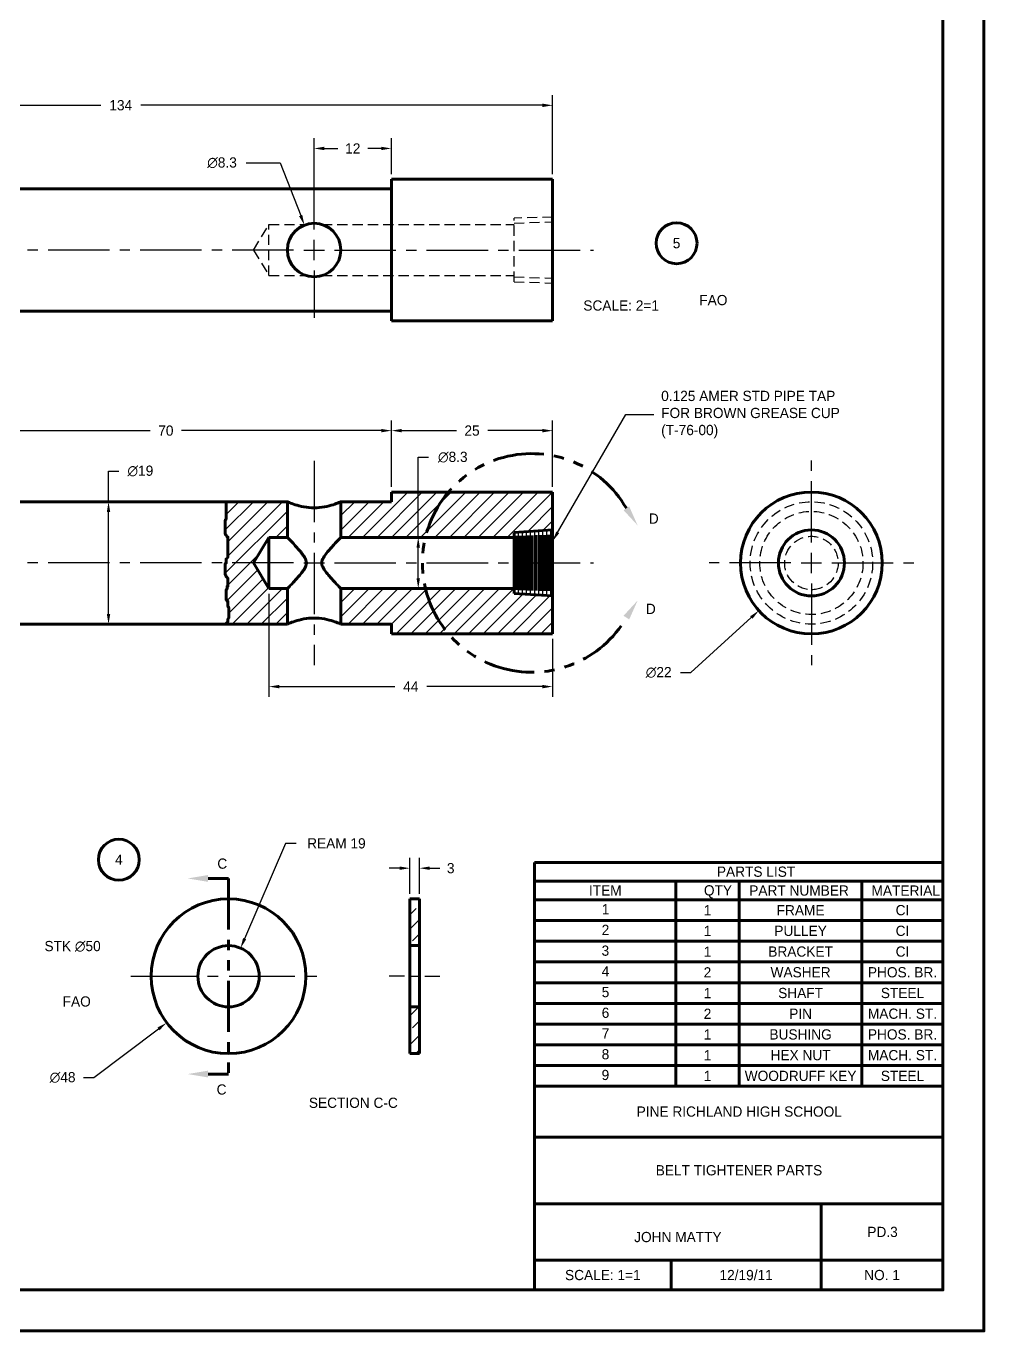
# Model space of a CAD drawing. Header units: millimetres. Extents: x -51 to 863, y 13 to 623.
# Drawn here: x 566.1 to 863.3, y 13 to 417.8 of the extents above; entities that cross this region are included whole.
import ezdxf

# ---------------------------------------------------------------- set-up
doc = ezdxf.new("R2010")
doc.units = ezdxf.units.MM
doc.header["$LTSCALE"] = 25.4
for name, pattern in [('CENTER2', [1.125, 0.75, -0.125, 0.125, -0.125]), ('HIDDEN2', [0.1875, 0.125, -0.0625]), ('PHANTOM2', [1.25, 0.625, -0.125, 0.125, -0.125, 0.125, -0.125])]:
    doc.linetypes.add(name, pattern=pattern)
for name, color, linetype, lineweight in [('BORDER', 6, 'Continuous', 80), ('CENTER', 2, 'CENTER2', 30), ('CUTTING_PLANE', 3, 'PHANTOM2', 80), ('DIMENSION', 4, 'Continuous', 30), ('HIDDEN', 1, 'HIDDEN2', 30), ('OBJECT', 7, 'Continuous', 60)]:
    doc.layers.add(name, color=color, linetype=linetype, lineweight=lineweight)
doc.styles.add('GDT', font='gdt.shx')
doc.styles.add('Label Text (ANSI)', font='TAHOMA.TTF')
doc.styles.add('Note Text (ANSI)', font='TAHOMA.TTF')
doc.styles.get("Standard").update_dxf_attribs({"font": 'TAHOMA.TTF'})
doc.dimstyles.new('ANSI', dxfattribs={"dimscale": 25.4, "dimtxt": 0.125, "dimasz": 0.125, "dimexe": 0.125, "dimexo": 0.0625, "dimgap": 0.09, "dimtad": 0, "dimtih": 1, "dimtoh": 1, "dimdec": 0, "dimzin": 0, "dimdsep": 46, "dimtxsty": 'GDT', "dimcen": 0, "dimadec": 0, "dimazin": 0, "dimtfac": 1, "dimtdec": 0, "dimtofl": 0, "dimtmove": 0, "dimatfit": 3, "dimfxl": 1, "dimtolj": 1, "dimtzin": 0, "dimarcsym": 0})

# ---------------------------------------------------------------- blocks, each defined once
blk = doc.blocks.new('*D10')
at = {"layer": 'Defpoints', "color": 0, "transparency": 16777216}
for p in [(632.66, 131.77), (625.18, 114.3)]:
    blk.add_point(p, dxfattribs=at)
at = {"layer": 'DIMENSION', "color": 0, "lineweight": -2, "transparency": 16777216}
for p, q in [((646.57, 164.26), (633.91, 134.69)), ((649.9, 164.26), (646.57, 164.26))]:
    blk.add_line(p, q, dxfattribs=at)
at = {"layer": 'DIMENSION', "color": 0, "transparency": 16777216}
blk.add_solid([(633.42, 134.9), (634.39, 134.48), (632.66, 131.77)], dxfattribs=at)
at = {"layer": 'DIMENSION', "color": 0, "transparency": 16777216, "insert": (662.39, 164.26), "char_height": 3.175, "attachment_point": 5, "style": 'GDT'}
blk.add_mtext('\\A1;REAM 19', dxfattribs=at)
blk = doc.blocks.new('*D25')
at = {"layer": 'Defpoints', "color": 0, "transparency": 16777216}
for p in [(688.16, 156.56), (685.16, 147.04), (688.16, 147.04)]:
    blk.add_point(p, dxfattribs=at)
at = {"layer": 'DIMENSION', "color": 0, "lineweight": -2, "transparency": 16777216}
for p, q in [((685.16, 148.62), (685.16, 159.74)), ((688.16, 148.62), (688.16, 159.74)), ((681.99, 156.56), (678.81, 156.56)), ((691.34, 156.56), (694.51, 156.56))]:
    blk.add_line(p, q, dxfattribs=at)
at = {"layer": 'DIMENSION', "color": 0, "transparency": 16777216}
for points in [[(681.99, 157.09), (681.99, 156.03), (685.16, 156.56)], [(691.34, 157.09), (691.34, 156.03), (688.16, 156.56)]]:
    blk.add_solid(points, dxfattribs=at)
at = {"layer": 'DIMENSION', "color": 0, "transparency": 16777216, "insert": (697.86, 156.56), "char_height": 3.175, "attachment_point": 5, "style": 'GDT'}
blk.add_mtext('\\A1;3', dxfattribs=at)
blk = doc.blocks.new('*D26')
at = {"layer": 'Defpoints', "color": 0, "transparency": 16777216}
for p in [(648.1, 137.46), (609.73, 108.62)]:
    blk.add_point(p, dxfattribs=at)
at = {"layer": 'DIMENSION', "color": 0, "lineweight": -2, "transparency": 16777216}
for p, q in [((587.13, 91.63), (607.19, 106.71)), ((583.95, 91.63), (587.13, 91.63))]:
    blk.add_line(p, q, dxfattribs=at)
at = {"layer": 'DIMENSION', "color": 0, "transparency": 16777216}
blk.add_solid([(606.88, 107.13), (607.51, 106.29), (609.73, 108.62)], dxfattribs=at)
at = {"layer": 'DIMENSION', "color": 0, "transparency": 16777216, "insert": (577.43, 91.63), "char_height": 3.175, "attachment_point": 5, "style": 'GDT'}
blk.add_mtext('\\A1;∅48', dxfattribs=at)
blk = doc.blocks.new('*D28')
at = {"layer": 'Defpoints', "color": 0, "transparency": 16777216}
for p in [(729.47, 393.26), (729.47, 370.36), (461.47, 361.36)]:
    blk.add_point(p, dxfattribs=at)
at = {"layer": 'DIMENSION', "color": 0, "lineweight": -2, "transparency": 16777216}
for p, q in [((461.47, 362.95), (461.47, 396.43)), ((464.65, 393.26), (589.26, 393.26)), ((726.3, 393.26), (601.69, 393.26)), ((729.47, 371.95), (729.47, 396.43))]:
    blk.add_line(p, q, dxfattribs=at)
at = {"layer": 'DIMENSION', "color": 0, "transparency": 16777216}
for points in [[(464.65, 393.78), (464.65, 392.73), (461.47, 393.26)], [(726.3, 393.78), (726.3, 392.73), (729.47, 393.26)]]:
    blk.add_solid(points, dxfattribs=at)
at = {"layer": 'DIMENSION', "color": 0, "transparency": 16777216, "insert": (595.47, 393.26), "char_height": 3.175, "attachment_point": 5, "style": 'GDT'}
blk.add_mtext('\\A1;134', dxfattribs=at)
blk = doc.blocks.new('*D29')
at = {"layer": 'Defpoints', "color": 0, "transparency": 16777216}
for p in [(679.47, 292.32), (539.47, 273.27), (679.47, 273.27)]:
    blk.add_point(p, dxfattribs=at)
at = {"layer": 'DIMENSION', "color": 0, "lineweight": -2, "transparency": 16777216}
for p, q in [((539.47, 274.86), (539.47, 295.5)), ((542.65, 292.32), (604.62, 292.32)), ((676.3, 292.32), (614.33, 292.32)), ((679.47, 274.86), (679.47, 295.5))]:
    blk.add_line(p, q, dxfattribs=at)
at = {"layer": 'DIMENSION', "color": 0, "transparency": 16777216}
for points in [[(542.65, 292.85), (542.65, 291.79), (539.47, 292.32)], [(676.3, 292.85), (676.3, 291.79), (679.47, 292.32)]]:
    blk.add_solid(points, dxfattribs=at)
at = {"layer": 'DIMENSION', "color": 0, "transparency": 16777216, "insert": (609.47, 292.32), "char_height": 3.175, "attachment_point": 5, "style": 'GDT'}
blk.add_mtext('\\A1;70', dxfattribs=at)
blk = doc.blocks.new('*D30')
at = {"layer": 'Defpoints', "color": 0, "transparency": 16777216}
for p in [(729.47, 292.32), (679.47, 273.27), (729.47, 273.27)]:
    blk.add_point(p, dxfattribs=at)
at = {"layer": 'DIMENSION', "color": 0, "lineweight": -2, "transparency": 16777216}
for p, q in [((679.47, 274.86), (679.47, 295.5)), ((682.65, 292.32), (699.62, 292.32)), ((726.3, 292.32), (709.33, 292.32)), ((729.47, 274.86), (729.47, 295.5))]:
    blk.add_line(p, q, dxfattribs=at)
at = {"layer": 'DIMENSION', "color": 0, "transparency": 16777216}
for points in [[(682.65, 292.85), (682.65, 291.79), (679.47, 292.32)], [(726.3, 292.85), (726.3, 291.79), (729.47, 292.32)]]:
    blk.add_solid(points, dxfattribs=at)
at = {"layer": 'DIMENSION', "color": 0, "transparency": 16777216, "insert": (704.47, 292.32), "char_height": 3.175, "attachment_point": 5, "style": 'GDT'}
blk.add_mtext('\\A1;25', dxfattribs=at)
blk = doc.blocks.new('*D33')
at = {"layer": 'Defpoints', "color": 0, "transparency": 16777216}
for p in [(826.07, 266.06), (793.48, 236.49)]:
    blk.add_point(p, dxfattribs=at)
at = {"layer": 'DIMENSION', "color": 0, "lineweight": -2, "transparency": 16777216}
for p, q in [((772.35, 217.3), (791.13, 234.35)), ((769.17, 217.3), (772.35, 217.3))]:
    blk.add_line(p, q, dxfattribs=at)
at = {"layer": 'DIMENSION', "color": 0, "transparency": 16777216}
blk.add_solid([(790.78, 234.74), (791.49, 233.96), (793.48, 236.49)], dxfattribs=at)
at = {"layer": 'DIMENSION', "color": 0, "transparency": 16777216, "insert": (762.39, 217.3), "char_height": 3.175, "attachment_point": 5, "style": 'GDT'}
blk.add_mtext('\\A1;n22', dxfattribs=at)
blk = doc.blocks.new('*D34')
at = {"layer": 'Defpoints', "color": 0, "transparency": 16777216}
for p in [(641.47, 243.32), (729.47, 229.27), (641.47, 212.91)]:
    blk.add_point(p, dxfattribs=at)
at = {"layer": 'DIMENSION', "color": 0, "lineweight": -2, "transparency": 16777216}
for p, q in [((641.47, 241.73), (641.47, 209.73)), ((729.47, 227.68), (729.47, 209.73)), ((644.65, 212.91), (680.54, 212.91)), ((726.3, 212.91), (690.41, 212.91))]:
    blk.add_line(p, q, dxfattribs=at)
at = {"layer": 'DIMENSION', "color": 0, "transparency": 16777216}
for points in [[(644.65, 213.43), (644.65, 212.38), (641.47, 212.91)], [(726.3, 213.43), (726.3, 212.38), (729.47, 212.91)]]:
    blk.add_solid(points, dxfattribs=at)
at = {"layer": 'DIMENSION', "color": 0, "transparency": 16777216, "insert": (685.47, 212.91), "char_height": 3.175, "attachment_point": 5, "style": 'GDT'}
blk.add_mtext('\\A1;44', dxfattribs=at)
blk = doc.blocks.new('*D59')
at = {"layer": 'Defpoints', "color": 0, "transparency": 16777216}
for p in [(593.32, 270.27), (591.68, 232.27), (593.32, 232.27)]:
    blk.add_point(p, dxfattribs=at)
at = {"layer": 'DIMENSION', "color": 0, "lineweight": -2, "transparency": 16777216}
for p, q in [((591.68, 270.27), (591.68, 279.8)), ((591.68, 279.8), (594.85, 279.8)), ((591.74, 270.27), (588.5, 270.27)), ((591.68, 235.45), (591.68, 267.1)), ((591.74, 232.27), (588.5, 232.27))]:
    blk.add_line(p, q, dxfattribs=at)
at = {"layer": 'DIMENSION', "color": 0, "transparency": 16777216}
for points in [[(591.15, 267.1), (592.21, 267.1), (591.68, 270.27)], [(591.15, 235.45), (592.21, 235.45), (591.68, 232.27)]]:
    blk.add_solid(points, dxfattribs=at)
at = {"layer": 'DIMENSION', "color": 0, "transparency": 16777216, "insert": (601.56, 279.8), "char_height": 3.175, "attachment_point": 5, "style": 'GDT'}
blk.add_mtext('\\A1;n19', dxfattribs=at)
blk = doc.blocks.new('*D60')
at = {"layer": 'Defpoints', "color": 0, "transparency": 16777216}
for p in [(690.64, 259.22), (687.78, 243.32), (690.64, 243.32)]:
    blk.add_point(p, dxfattribs=at)
at = {"layer": 'DIMENSION', "color": 0, "lineweight": -2, "transparency": 16777216}
for p, q in [((687.78, 259.22), (687.78, 284.09)), ((687.78, 284.09), (690.96, 284.09)), ((689.05, 259.22), (684.61, 259.22)), ((687.78, 246.5), (687.78, 256.05)), ((689.05, 243.32), (684.61, 243.32))]:
    blk.add_line(p, q, dxfattribs=at)
at = {"layer": 'DIMENSION', "color": 0, "transparency": 16777216}
for points in [[(687.25, 256.05), (688.31, 256.05), (687.78, 259.22)], [(687.25, 246.5), (688.31, 246.5), (687.78, 243.32)]]:
    blk.add_solid(points, dxfattribs=at)
at = {"layer": 'DIMENSION', "color": 0, "transparency": 16777216, "insert": (698.5, 284.09), "char_height": 3.175, "attachment_point": 5, "style": 'GDT'}
blk.add_mtext('\\A1;n8.3', dxfattribs=at)
blk = doc.blocks.new('*D61')
at = {"layer": 'Defpoints', "color": 0, "transparency": 16777216}
for p in [(655.47, 379.88), (679.47, 370.36), (655.47, 367.36)]:
    blk.add_point(p, dxfattribs=at)
at = {"layer": 'DIMENSION', "color": 0, "lineweight": -2, "transparency": 16777216}
for p, q in [((655.47, 368.95), (655.47, 383.06)), ((679.47, 371.95), (679.47, 383.06)), ((658.65, 379.88), (662.84, 379.88)), ((676.3, 379.88), (672.1, 379.88))]:
    blk.add_line(p, q, dxfattribs=at)
at = {"layer": 'DIMENSION', "color": 0, "transparency": 16777216}
for points in [[(658.65, 380.41), (658.65, 379.35), (655.47, 379.88)], [(676.3, 380.41), (676.3, 379.35), (679.47, 379.88)]]:
    blk.add_solid(points, dxfattribs=at)
at = {"layer": 'DIMENSION', "color": 0, "transparency": 16777216, "insert": (667.47, 379.88), "char_height": 3.175, "attachment_point": 5, "style": 'GDT'}
blk.add_mtext('\\A1;12', dxfattribs=at)
blk = doc.blocks.new('*D62')
at = {"layer": 'Defpoints', "color": 0, "transparency": 16777216}
for p in [(652.46, 356.09), (658.49, 340.63)]:
    blk.add_point(p, dxfattribs=at)
at = {"layer": 'DIMENSION', "color": 0, "lineweight": -2, "transparency": 16777216}
for p, q in [((634.44, 375.44), (644.91, 375.44)), ((644.91, 375.44), (651.31, 359.05))]:
    blk.add_line(p, q, dxfattribs=at)
at = {"layer": 'DIMENSION', "color": 0, "transparency": 16777216}
blk.add_solid([(651.8, 359.24), (650.81, 358.86), (652.46, 356.09)], dxfattribs=at)
at = {"layer": 'DIMENSION', "color": 0, "transparency": 16777216, "insert": (626.9, 375.44), "char_height": 3.175, "attachment_point": 5, "style": 'GDT'}
blk.add_mtext('\\A1;n8.3', dxfattribs=at)

msp = doc.modelspace()

# ---------------------------------------------------------------- hatches: boundary and pattern name
at = {"layer": 'DIMENSION'}
h = msp.add_hatch(dxfattribs=at)
h.set_pattern_fill('ANSI31')
h.set_pattern_definition([(45, (14.2622, -42.2928), (-2.245064, 2.245064), [])])
h.paths.add_polyline_path([(647.17, 270.27), (628.18, 270.27), (628.18, 264.84), (627.91, 264.57), (627.91, 260.19), (628.18, 259.91), (628.46, 259.37), (628.73, 259.37), (628.73, 253.07), (628.46, 252.79), (628.18, 252.52), (628.18, 251.15), (627.91, 251.15), (627.91, 247.59), (628.18, 247.31), (628.18, 247.04), (628.46, 246.77), (628.73, 246.49), (628.73, 244.03), (628.46, 244.03), (628.46, 243.2), (628.18, 242.93), (628.18, 239.92), (628.46, 239.92), (628.46, 239.37), (628.73, 239.37), (628.73, 237.73), (629, 237.45), (629, 234.17), (628.73, 233.89), (628.73, 233.07), (628.46, 232.8), (628.18, 232.52), (628.18, 232.27), (647.17, 232.27), (647.17, 243.32), (641.47, 243.32), (636.7, 251.27), (641.47, 259.22), (647.17, 259.22)])
h.paths.add_polyline_path([(679.47, 270.27), (663.77, 270.27), (663.77, 259.22), (679.47, 259.22)])
h.paths.add_polyline_path([(679.47, 243.32), (663.77, 243.32), (663.77, 232.27), (679.47, 232.27)])
h.paths.add_polyline_path([(729.47, 273.27), (679.47, 273.27), (679.47, 259.22), (717.51, 259.22), (717.51, 261.14), (729.47, 261.52)])
h.paths.add_polyline_path([(729.47, 241.03), (717.51, 241.4), (717.51, 243.32), (679.47, 243.32), (679.47, 232.27), (679.47, 229.27), (729.47, 229.27)])
h = msp.add_hatch(dxfattribs=at)
h.set_pattern_fill('ANSI33')
h.set_pattern_definition([(45, (-36.908, -117.447), (-4.49013, 4.49013), []), (45, (-32.418, -117.447), (-4.49013, 4.49013), [3.175, -1.5875])])
h.paths.add_polyline_path([(688.16, 147.04), (685.16, 147.04), (685.16, 132.54), (688.16, 132.54)])
h.paths.add_polyline_path([(688.16, 113.54), (685.16, 113.54), (685.16, 99.04), (688.16, 99.04)])

# ---------------------------------------------------------------- linework, layer by layer
at = {"layer": 'BORDER', "color": 7}
for p, q in [((850.6, 158.36), (723.9, 158.36)), ((723.9, 158.36), (723.9, 152.55)), ((850.6, 152.55), (723.9, 152.55)), ((723.9, 152.55), (723.9, 146.75)), ((767.73, 152.55), (767.73, 146.75)), ((787.37, 152.55), (787.37, 146.75)), ((825.47, 152.55), (825.47, 88.9)), ((850.6, 146.75), (723.9, 146.75)), ((723.9, 146.75), (723.9, 88.9)), ((767.73, 146.75), (767.73, 88.9)), ((787.37, 146.75), (787.37, 88.9)), ((850.6, 140.32), (723.9, 140.32)), ((850.6, 133.89), (723.9, 133.89)), ((850.6, 127.47), (723.9, 127.47)), ((850.6, 121.04), (723.9, 121.04)), ((850.6, 114.61), (723.9, 114.61)), ((850.6, 108.18), (723.9, 108.18)), ((850.6, 101.76), (723.9, 101.76)), ((850.6, 95.33), (723.9, 95.33)), ((850.6, 88.9), (723.9, 88.9)), ((850.6, 88.9), (723.9, 88.9)), ((723.9, 25.7), (723.9, 88.9)), ((723.9, 73.15), (850.6, 73.15)), ((723.9, 52.45), (850.6, 52.45)), ((812.8, 52.45), (812.8, 25.7)), ((850.6, 34.93), (723.9, 34.93)), ((766.23, 34.93), (766.23, 25.7))]:
    msp.add_line(p, q, dxfattribs=at)
for points in [[(-51.1, 13), (863.3, 13), (863.3, 622.6), (-51.1, 622.6)], [(-38.4, 25.7), (850.6, 25.7), (850.6, 609.9), (-38.4, 609.9)]]:
    msp.add_lwpolyline(points, close=True, dxfattribs=at)
for centre in [(767.94, 350.48), (594.88, 159.2)]:
    msp.add_circle(centre, 6.35, dxfattribs=at)
at = {"layer": 'CENTER', "color": 7}
for p, q in [((655.47, 354.71), (655.47, 369.36)), ((649.12, 348.36), (448.77, 348.36)), ((652.3, 348.36), (658.65, 348.36)), ((655.47, 345.18), (655.47, 351.53)), ((661.82, 348.36), (742.17, 348.36)), ((655.47, 342.01), (655.47, 327.36)), ((809.78, 257.62), (809.78, 285.97)), ((655.47, 282.97), (655.47, 219.57)), ((649.12, 251.27), (448.77, 251.27)), ((652.3, 251.27), (658.65, 251.27)), ((661.82, 251.27), (742.17, 251.27)), ((803.43, 251.27), (775.08, 251.27)), ((806.6, 251.27), (812.95, 251.27)), ((809.78, 248.1), (809.78, 254.45)), ((816.13, 251.27), (844.48, 251.27)), ((809.78, 244.92), (809.78, 216.57)), ((683.49, 123.04), (678.81, 123.04)), ((685.07, 123.04), (688.25, 123.04)), ((689.84, 123.04), (694.51, 123.04))]:
    msp.add_line(p, q, dxfattribs=at)
at = {"layer": 'CENTER', "color": 7, "ltscale": 1.07}
msp.add_line((598.57, 123.04), (659.27, 123.04), dxfattribs=at)
at = {"layer": 'CUTTING_PLANE', "color": 7}
msp.add_line((628.92, 153.39), (628.92, 92.69), dxfattribs=at)
for points in [[(622.57, 153.39), (628.92, 153.39)], [(622.57, 92.69), (628.92, 92.69)]]:
    msp.add_lwpolyline(points, dxfattribs=at)
msp.add_arc((722.99, 251.27), 33.92, 30, 330, dxfattribs=at)
for points in [[(753.24, 268.81), (755.85, 262.93), (751.48, 267.65)], [(753.24, 233.73), (755.85, 239.62), (751.48, 234.89)], [(622.57, 154.44), (616.22, 153.39), (622.57, 152.33)], [(622.57, 91.63), (616.22, 92.69), (622.57, 93.74)]]:
    msp.add_solid(points, dxfattribs=at)
at = {"layer": 'DIMENSION', "color": 7}
for p, q in [((718.77, 260.85), (718.77, 241.7)), ((720.03, 260.92), (720.03, 241.62)), ((721.29, 261), (721.29, 241.54)), ((722.55, 261.08), (722.55, 241.46)), ((723.81, 261.16), (723.81, 241.38)), ((725.06, 261.24), (725.06, 241.3)), ((726.31, 261.32), (726.31, 241.23)), ((727.58, 261.4), (727.58, 241.15)), ((728.84, 261.48), (728.84, 241.07))]:
    msp.add_line(p, q, dxfattribs=at)
msp.add_point((766.23, 34.93), dxfattribs=at)
at = {"layer": 'HIDDEN', "color": 7}
for p, q in [((636.7, 348.36), (641.47, 356.31)), ((641.47, 340.41), (641.47, 356.31)), ((641.47, 356.31), (653.09, 356.31)), ((657.86, 356.31), (717.51, 356.31)), ((729.47, 358.6), (717.51, 358.23)), ((717.51, 338.49), (717.51, 358.23)), ((717.51, 356.72), (729.47, 357.1)), ((636.7, 348.36), (641.47, 340.41)), ((641.47, 340.41), (653.09, 340.41)), ((657.86, 340.41), (717.51, 340.41)), ((717.51, 340), (729.47, 339.62)), ((717.51, 338.49), (729.47, 338.12))]:
    msp.add_line(p, q, dxfattribs=at)
for radius in [19, 16, 8.3]:
    msp.add_circle((809.78, 251.27), radius, dxfattribs=at)
at = {"layer": 'OBJECT', "color": 7}
for p, q in [((679.47, 370.36), (679.47, 326.36)), ((679.47, 370.36), (729.47, 370.36)), ((729.47, 370.36), (729.47, 326.36)), ((679.47, 367.36), (539.47, 367.36)), ((679.47, 329.36), (539.47, 329.36)), ((679.47, 326.36), (729.47, 326.36)), ((679.47, 273.27), (679.47, 270.27)), ((679.47, 273.27), (729.47, 273.27)), ((729.47, 273.27), (729.47, 229.27)), ((647.17, 270.27), (539.47, 270.27)), ((647.17, 270.27), (647.17, 259.22)), ((663.77, 270.27), (663.77, 259.22)), ((679.47, 270.27), (663.77, 270.27)), ((636.7, 251.27), (641.47, 259.22)), ((641.47, 243.32), (641.47, 259.22)), ((641.47, 259.22), (647.17, 259.22)), ((663.77, 259.22), (717.51, 259.22)), ((717.51, 260.77), (729.47, 261.52)), ((717.51, 241.78), (717.51, 260.77)), ((718.14, 259.65), (718.14, 242.89)), ((719.4, 259.69), (719.4, 242.85)), ((720.64, 259.73), (720.64, 242.81)), ((721.92, 259.77), (721.92, 242.77)), ((723.16, 259.81), (723.16, 242.73)), ((724.42, 259.85), (724.42, 242.69)), ((725.69, 259.89), (725.69, 242.65)), ((726.93, 259.93), (726.93, 242.61)), ((728.21, 259.97), (728.21, 242.57)), ((636.7, 251.27), (641.47, 243.32)), ((641.47, 243.32), (647.17, 243.32)), ((647.17, 243.32), (647.17, 232.27)), ((663.77, 243.32), (717.51, 243.32)), ((663.77, 243.32), (663.77, 232.27)), ((717.51, 241.78), (729.47, 241.03)), ((647.17, 232.27), (539.47, 232.27)), ((679.47, 232.27), (663.77, 232.27)), ((679.47, 232.27), (679.47, 229.27)), ((679.47, 229.27), (729.47, 229.27)), ((685.16, 147.04), (685.16, 99.04)), ((685.16, 147.04), (688.16, 147.04)), ((688.16, 147.04), (688.16, 99.04)), ((685.16, 132.54), (688.16, 132.54)), ((685.16, 113.54), (688.16, 113.54)), ((685.16, 99.04), (688.16, 99.04))]:
    msp.add_line(p, q, dxfattribs=at)
msp.add_lwpolyline([(628.18, 270.27), (628.18, 264.84), (627.91, 264.57), (627.91, 260.19), (628.18, 259.91), (628.46, 259.37), (628.73, 259.37), (628.73, 253.07), (628.46, 252.79), (628.18, 252.52), (628.18, 251.15), (627.91, 251.15), (627.91, 247.59), (628.18, 247.31), (628.18, 247.04), (628.46, 246.77), (628.73, 246.49), (628.73, 244.03), (628.46, 244.03), (628.46, 243.2), (628.18, 242.93), (628.18, 239.92), (628.46, 239.92), (628.46, 239.37), (628.73, 239.37), (628.73, 237.73), (629, 237.45), (629, 234.17), (628.73, 233.89), (628.73, 233.07), (628.46, 232.8), (628.18, 232.52), (628.18, 232.27)], dxfattribs=at)
for centre, radius in [((655.47, 348.36), 8.3), ((809.78, 251.27), 22), ((809.78, 251.27), 10.24), ((628.92, 123.04), 24), ((628.92, 123.04), 9.5)]:
    msp.add_circle(centre, radius, dxfattribs=at)
for points, knots in [([(663.77, 270.27), (663.77, 270.27), (663.56, 270.18), (662.71, 269.83), (662.07, 269.58), (660.61, 269.11), (659.69, 268.85), (657.65, 268.47), (656.53, 268.36), (655.47, 268.36), (654.42, 268.36), (653.3, 268.47), (651.26, 268.85), (650.33, 269.11), (648.88, 269.58), (648.24, 269.83), (647.39, 270.18), (647.17, 270.27), (647.17, 270.27)], [1.904174, 1.904174, 1.904174, 1.904174, 2.062737, 2.062737, 2.2213, 2.2213, 2.3801, 2.3801, 2.538899, 2.538899, 2.538899, 2.697698, 2.697698, 2.856497, 2.856497, 3.01506, 3.01506, 3.173624, 3.173624, 3.173624, 3.173624]), ([(653.09, 251.27), (653.09, 251.58), (653.03, 251.87), (652.85, 252.4), (652.72, 252.66), (652.31, 253.4), (651.96, 253.87), (650.86, 255.27), (650.05, 256.15), (648.78, 257.54), (648.2, 258.14), (647.6, 258.78), (647.44, 258.94), (647.23, 259.17), (647.17, 259.22), (647.17, 259.22)], [0, 0, 0, 0, 0.0468349, 0.0468349, 0.0936698, 0.0936698, 0.1873396, 0.1873396, 0.3746791, 0.3746791, 0.5375023, 0.5375023, 0.6189138, 0.6189138, 0.7003254, 0.7003254, 0.7003254, 0.7003254]), ([(663.77, 259.22), (663.77, 259.22), (663.72, 259.17), (663.51, 258.94), (663.35, 258.78), (662.75, 258.14), (662.17, 257.54), (660.9, 256.15), (660.09, 255.27), (658.99, 253.87), (658.64, 253.4), (658.22, 252.66), (658.1, 252.4), (657.92, 251.87), (657.86, 251.58), (657.86, 251.27)], [2.1009763, 2.1009763, 2.1009763, 2.1009763, 2.1823878, 2.1823878, 2.2637994, 2.2637994, 2.4266226, 2.4266226, 2.6139621, 2.6139621, 2.7076319, 2.7076319, 2.7544668, 2.7544668, 2.8013017, 2.8013017, 2.8013017, 2.8013017]), ([(647.17, 243.32), (647.17, 243.32), (647.23, 243.38), (647.44, 243.6), (647.6, 243.77), (648.2, 244.4), (648.78, 245.01), (650.05, 246.39), (650.86, 247.28), (651.96, 248.67), (652.31, 249.15), (652.72, 249.89), (652.85, 250.14), (653.03, 250.68), (653.09, 250.96), (653.09, 251.27)], [2.1009763, 2.1009763, 2.1009763, 2.1009763, 2.1823878, 2.1823878, 2.2637994, 2.2637994, 2.4266226, 2.4266226, 2.6139621, 2.6139621, 2.7076319, 2.7076319, 2.7544668, 2.7544668, 2.8013017, 2.8013017, 2.8013017, 2.8013017]), ([(657.86, 251.27), (657.86, 250.96), (657.92, 250.68), (658.1, 250.14), (658.22, 249.89), (658.64, 249.15), (658.99, 248.67), (660.09, 247.28), (660.9, 246.39), (662.17, 245.01), (662.75, 244.4), (663.35, 243.77), (663.51, 243.6), (663.72, 243.38), (663.77, 243.32), (663.77, 243.32)], [0, 0, 0, 0, 0.0468349, 0.0468349, 0.0936698, 0.0936698, 0.1873396, 0.1873396, 0.3746791, 0.3746791, 0.5375023, 0.5375023, 0.6189138, 0.6189138, 0.7003254, 0.7003254, 0.7003254, 0.7003254]), ([(647.17, 232.27), (647.17, 232.27), (647.39, 232.37), (648.24, 232.72), (648.88, 232.96), (650.33, 233.44), (651.26, 233.7), (653.3, 234.07), (654.42, 234.18), (655.47, 234.18)], [1.9041741, 1.9041741, 1.9041741, 1.9041741, 2.0627372, 2.0627372, 2.2213003, 2.2213003, 2.3800996, 2.3800996, 2.5388988, 2.5388988, 2.5388988, 2.5388988]), ([(655.47, 234.18), (656.53, 234.18), (657.65, 234.07), (659.69, 233.7), (660.61, 233.44), (662.07, 232.96), (662.71, 232.72), (663.56, 232.37), (663.77, 232.27), (663.77, 232.27)], [0, 0, 0, 0, 0.1587993, 0.1587993, 0.3175985, 0.3175985, 0.4761616, 0.4761616, 0.6347247, 0.6347247, 0.6347247, 0.6347247])]:
    msp.add_open_spline(points, degree=3, knots=knots, dxfattribs=at)

# ---------------------------------------------------------------- texts
at = {"layer": 'DIMENSION', "color": 7, "char_height": 3.175}
for s, width, insert, attachment_point in [('{\\Fgdt|c0;5}', 6.9999, (767.94, 350.48), 5), ('{\\Fgdt|c0;SCALE: 2=1}', 29.8158, (750.75, 331.13), 5), ('{\\Fgdt|c0;FAO}', 8.9203, (774.99, 334.42), 1), ('{\\Fgdt|c0;4}', 6.9999, (594.88, 159.2), 5), ('{\\Fgdt|c0;FAO}', 8.9203, (577.45, 116.8), 1), ('{\\Fgdt|c0;PINE RICHLAND HIGH SCHOOL}', 74.2605, (787.4, 81.03), 5), ('{\\Fgdt|c0;BELT TIGHTENER PARTS}', 57.1939, (787.3, 62.82), 5), ('{\\Fgdt|c0;PD.3}', 1, (831.85, 43.69), 5), ('{\\Fgdt|c0;JOHN MATTY}', 31.9859, (768.35, 42.1), 5), ('{\\Fgdt|c0;SCALE: 1=1}', 27.2083, (745.07, 30.31), 5), ('{\\Fgdt|c0;12/19/11}', 17.5645, (789.52, 30.31), 5), ('{\\Fgdt|c0;NO. 1}', 19.4194, (831.7, 30.31), 5)]:
    msp.add_mtext_dynamic_manual_height_columns(s, width=width, gutter_width=1, heights=[0], dxfattribs=dict(at, insert=insert, attachment_point=attachment_point))
at = {"layer": 'DIMENSION', "color": 7}
for s, insert, char_height, attachment_point, style in [('\\A1;0.125 AMER STD PIPE TAP\\PFOR BROWN GREASE CUP\\P(T-76-00)', (763.16, 297.33), 3.175, 4, 'GDT'), ('{\\Fgdt|c0;D}', (760.85, 265.04), 3.175, 5, 'Label Text (ANSI)'), ('{\\Fgdt|c0;D}', (759.94, 237.03), 3.175, 5, 'Label Text (ANSI)'), ('{\\Fgdt|c0;C}', (626.98, 157.96), 3.175, 5, 'Label Text (ANSI)'), ('{\\Fgdt|c0;PARTS LIST}', (780.45, 153.85), 3.175, 7, 'Note Text (ANSI)'), ('ITEM', (745.82, 149.65), 3.175, 5, 'GDT'), ('QTY', (780.78, 149.25), 3.175, 5, 'GDT'), ('PART NUMBER', (805.94, 149.62), 3.175, 5, 'GDT'), ('MATERIAL', (839.05, 149.62), 3.175, 5, 'GDT'), ('1', (745.93, 143.85), 3.17, 5, 'GDT'), ('1', (777.55, 143.53), 3.17, 5, 'GDT'), ('FRAME', (806.42, 143.53), 3.175, 5, 'GDT'), ('CI', (838.04, 143.53), 3.175, 5, 'GDT'), ('2', (745.89, 137.42), 3.17, 5, 'GDT'), ('1', (777.55, 137.11), 3.17, 5, 'GDT'), ('PULLEY', (806.42, 137.11), 3.175, 5, 'GDT'), ('CI', (838.04, 137.11), 3.175, 5, 'GDT'), ('\\A1;STK n50', (589.25, 132.3), 3.175, 6, 'GDT'), ('3', (745.85, 130.96), 3.17, 5, 'GDT'), ('1', (777.55, 130.68), 3.17, 5, 'GDT'), ('BRACKET', (806.42, 130.68), 3.175, 5, 'GDT'), ('CI', (838.04, 130.68), 3.175, 5, 'GDT'), ('4', (745.87, 124.56), 3.17, 5, 'GDT'), ('2', (777.51, 124.25), 3.17, 5, 'GDT'), ('WASHER', (806.42, 124.25), 3.175, 5, 'GDT'), ('PHOS. BR.', (838.04, 124.25), 3.175, 5, 'GDT'), ('5', (745.89, 118.1), 3.17, 5, 'GDT'), ('1', (777.55, 117.82), 3.17, 5, 'GDT'), ('SHAFT', (806.42, 117.82), 3.175, 5, 'GDT'), ('STEEL', (838.04, 117.82), 3.175, 5, 'GDT'), ('6', (745.89, 111.68), 3.17, 5, 'GDT'), ('2', (777.55, 111.4), 3.17, 5, 'GDT'), ('PIN', (806.42, 111.4), 3.175, 5, 'GDT'), ('MACH. ST.', (838.04, 111.4), 3.175, 5, 'GDT'), ('7', (745.9, 105.28), 3.17, 5, 'GDT'), ('1', (777.55, 104.97), 3.17, 5, 'GDT'), ('BUSHING', (806.42, 104.97), 3.175, 5, 'GDT'), ('PHOS. BR.', (838.04, 104.97), 3.175, 5, 'GDT'), ('8', (745.88, 98.82), 3.17, 5, 'GDT'), ('1', (777.55, 98.54), 3.17, 5, 'GDT'), ('HEX NUT', (806.42, 98.54), 3.175, 5, 'GDT'), ('MACH. ST.', (838.04, 98.54), 3.175, 5, 'GDT'), ('9', (745.86, 92.4), 3.17, 5, 'GDT'), ('1', (777.55, 92.11), 3.17, 5, 'GDT'), ('WOODRUFF KEY', (806.42, 92.11), 3.175, 5, 'GDT'), ('STEEL', (838.04, 92.11), 3.175, 5, 'GDT'), ('{\\Fgdt|c0;C}', (626.76, 87.88), 3.175, 5, 'Label Text (ANSI)'), ('{\\Fgdt|c0;SECTION C-C}', (667.65, 83.76), 3.175, 5, 'Label Text (ANSI)')]:
    msp.add_mtext(s, dxfattribs=dict(at, insert=insert, char_height=char_height, attachment_point=attachment_point, style=style))

# ---------------------------------------------------------------- dimensions: what is measured, and where the dimension line sits
dim = msp.add_linear_dim(base=(729.47, 393.26), p1=(461.47, 361.36), p2=(729.47, 370.36), text='134', dimstyle='ANSI', dxfattribs=at)
dim.commit()
dim.dimension.update_dxf_attribs({"geometry": '*D28', "text_midpoint": (595.47, 393.26), "dimtype": 160})
for base, p1, p2, text, picture, middle in [((655.47, 379.88), (679.47, 370.36), (655.47, 367.36), '12', '*D61', (667.47, 379.88)), ((679.47, 292.32), (539.47, 273.27), (679.47, 273.27), '70', '*D29', (609.47, 292.32)), ((729.47, 292.32), (679.47, 273.27), (729.47, 273.27), '25', '*D30', (704.47, 292.32)), ((641.47, 212.91), (729.47, 229.27), (641.47, 243.32), '44', '*D34', (685.47, 212.91))]:
    dim = msp.add_linear_dim(base=base, p1=p1, p2=p2, text=text, dimstyle='ANSI', dxfattribs=at)
    dim.commit()
    dim.dimension.update_dxf_attribs({"geometry": picture, "text_midpoint": middle})
dim = msp.add_diameter_dim_2p(p1=(658.49, 340.63), p2=(652.46, 356.09), text='n8.3', dimstyle='ANSI', override={"dimdec": 0}, dxfattribs=at)
dim.commit()
dim.dimension.update_dxf_attribs({"geometry": '*D62', "text_midpoint": (626.9, 375.44), "dimtype": 163})
for base, p1, p2, text, picture, middle in [((687.78, 243.32), (690.64, 259.22), (690.64, 243.32), 'n8.3', '*D60', (698.5, 284.09)), ((591.68, 232.27), (593.32, 270.27), (593.32, 232.27), 'n19', '*D59', (601.56, 279.8))]:
    dim = msp.add_linear_dim(base=base, p1=p1, p2=p2, angle=90, text=text, dimstyle='ANSI', dxfattribs=at)
    dim.commit()
    dim.dimension.update_dxf_attribs({"geometry": picture, "text_midpoint": middle, "dimtype": 160})
for p1, p2, text, picture, middle in [((826.07, 266.06), (793.48, 236.49), 'n22', '*D33', (762.39, 217.3)), ((625.18, 114.3), (632.66, 131.77), 'REAM 19', '*D10', (662.39, 164.26))]:
    dim = msp.add_diameter_dim_2p(p1=p1, p2=p2, text=text, dimstyle='ANSI', dxfattribs=at)
    dim.commit()
    dim.dimension.update_dxf_attribs({"geometry": picture, "text_midpoint": middle, "dimtype": 163})
dim = msp.add_linear_dim(base=(688.16, 156.56), p1=(685.16, 147.04), p2=(688.16, 147.04), dimstyle='ANSI', dxfattribs=at)
dim.commit()
dim.dimension.update_dxf_attribs({"geometry": '*D25', "text_midpoint": (697.86, 156.56)})
dim = msp.add_diameter_dim_2p(p1=(648.1, 137.46), p2=(609.73, 108.62), dimstyle='ANSI', dxfattribs=at)
dim.commit()
dim.dimension.update_dxf_attribs({"geometry": '*D26', "text_midpoint": (577.43, 91.63), "dimtype": 163})

# ---------------------------------------------------------------- leaders
at = {"layer": 'DIMENSION', "color": 7, "annotation_type": 0, "has_hookline": 1, "hookline_direction": 0, "text_width": 65.16}
msp.add_leader([(729.47, 258.01), (752.24, 297.33), (760.87, 297.33)], dimstyle='ANSI', dxfattribs=at)

doc.saveas('drawing.dxf')
